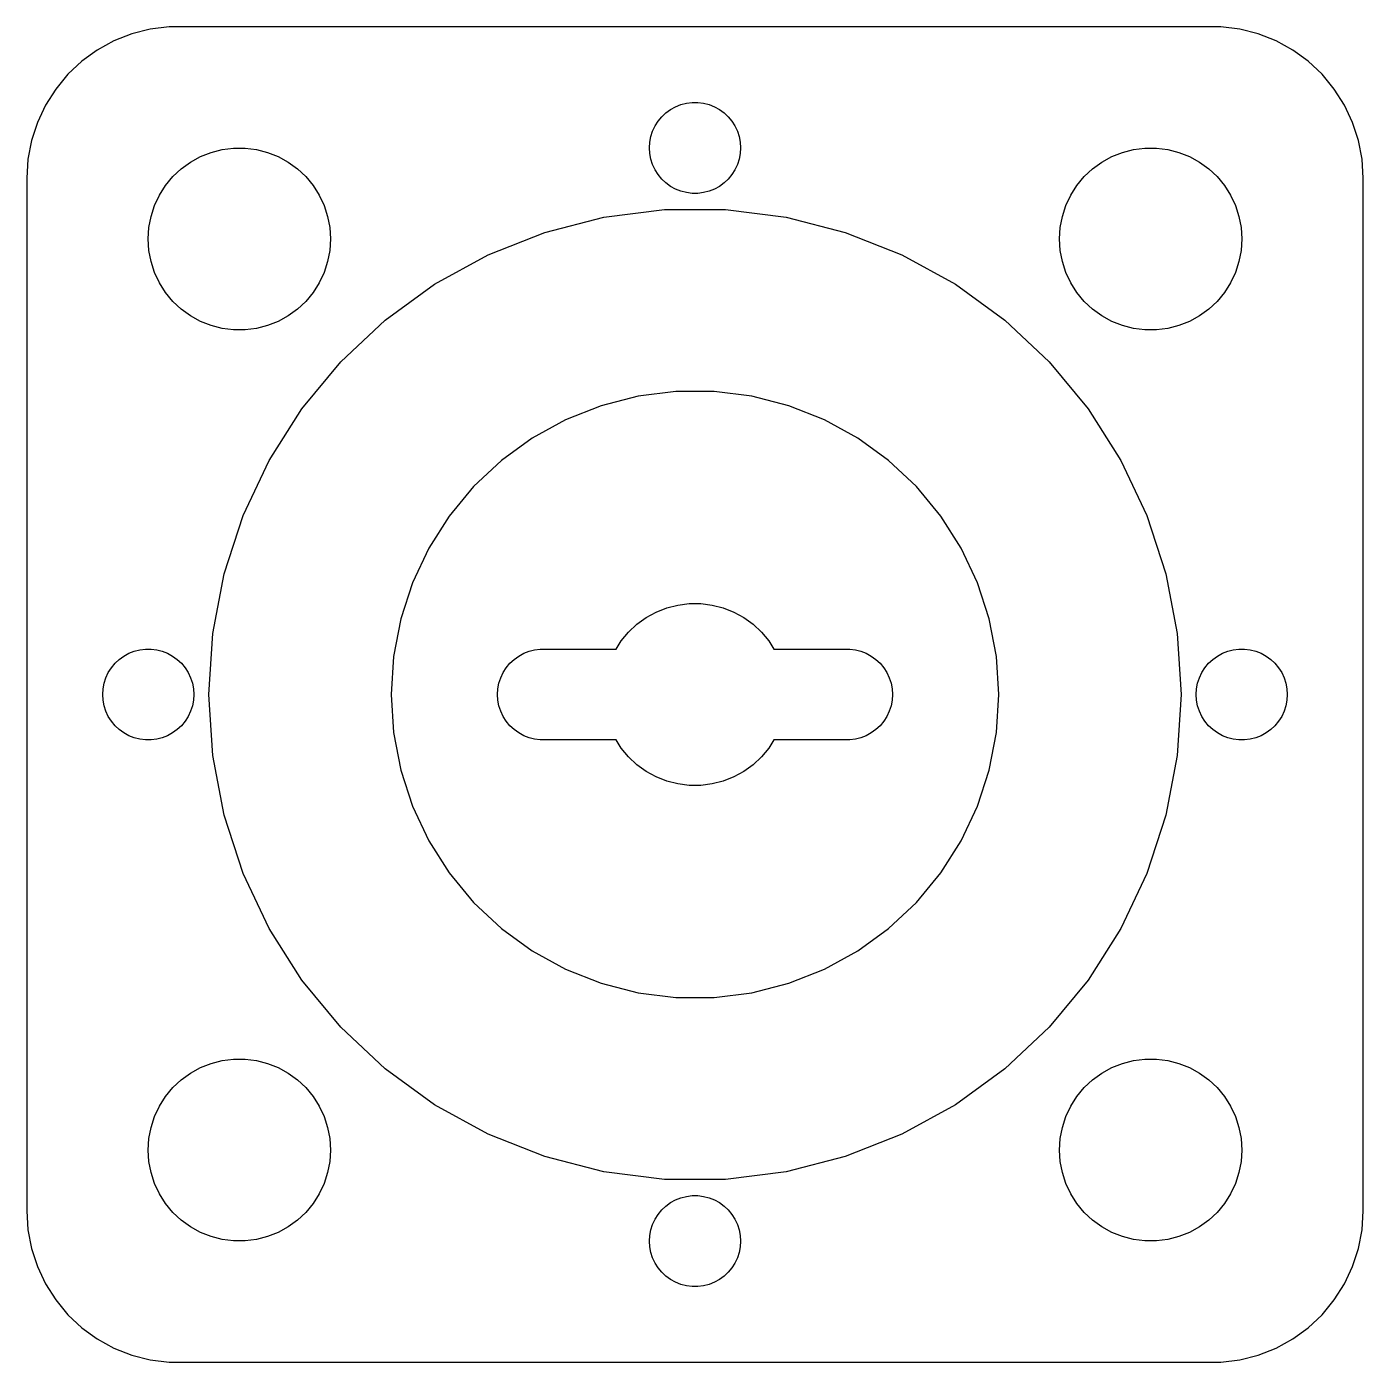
# Model space of a CAD drawing. Header units: metres. Extents: x -22 to 22, y -22 to 238.
# Drawn here: x -22 to 22, y 32.01 to 75.99 of the extents above; entities that cross this region are included whole.
import ezdxf

# ---------------------------------------------------------------- set-up
doc = ezdxf.new("R2010")
doc.units = ezdxf.units.M

msp = doc.modelspace()

# ---------------------------------------------------------------- linework, layer by layer
for p, q in [((-18.5451, 75.7553), (-19.1289, 75.5241)), ((-17.9369, 75.9114), (-18.5451, 75.7553)), ((-17.3139, 75.9901), (-17.9369, 75.9114)), ((17.3139, 75.9901), (-17.3139, 75.9901)), ((17.9369, 75.9114), (17.3139, 75.9901)), ((18.5451, 75.7553), (17.9369, 75.9114)), ((19.1289, 75.5241), (18.5451, 75.7553)), ((-19.1289, 75.5241), (-19.6791, 75.2216)), ((19.6791, 75.2216), (19.1289, 75.5241)), ((-20.1871, 74.8526), (-20.6448, 74.4227)), ((-19.6791, 75.2216), (-20.1871, 74.8526)), ((20.1871, 74.8526), (19.6791, 75.2216)), ((20.6448, 74.4227), (20.1871, 74.8526)), ((-20.6448, 74.4227), (-21.0451, 73.9389)), ((21.0451, 73.9389), (20.6448, 74.4227)), ((-21.0451, 73.9389), (-21.3815, 73.4088)), ((21.3815, 73.4088), (21.0451, 73.9389)), ((-0.281067, 73.4734), (-0.094177, 73.497)), ((-0.094177, 73.497), (0.094177, 73.497)), ((0.094177, 73.497), (0.281067, 73.4734)), ((-21.3815, 73.4088), (-21.6489, 72.8406)), ((-1.09344, 73.0268), (-0.956131, 73.1558)), ((-0.956131, 73.1558), (-0.803726, 73.2665)), ((-0.803726, 73.2665), (-0.638657, 73.3572)), ((-0.638657, 73.3572), (-0.463516, 73.4266)), ((-0.463516, 73.4266), (-0.281067, 73.4734)), ((0.281067, 73.4734), (0.463516, 73.4266)), ((0.463516, 73.4266), (0.638657, 73.3572)), ((0.638657, 73.3572), (0.803726, 73.2665)), ((0.803726, 73.2665), (0.956131, 73.1558)), ((0.956131, 73.1558), (1.09344, 73.0268)), ((21.6489, 72.8406), (21.3815, 73.4088)), ((-21.6489, 72.8406), (-21.8429, 72.2434)), ((-1.39465, 72.5522), (-1.31445, 72.7226)), ((-1.31445, 72.7226), (-1.21352, 72.8817)), ((-1.21352, 72.8817), (-1.09344, 73.0268)), ((1.09344, 73.0268), (1.21352, 72.8817)), ((1.21352, 72.8817), (1.31445, 72.7226)), ((1.31445, 72.7226), (1.39465, 72.5522)), ((21.8429, 72.2434), (21.6489, 72.8406)), ((-21.8429, 72.2434), (-21.9606, 71.6267)), ((-1.5, 72), (-1.48816, 72.188)), ((-1.48816, 72.188), (-1.45287, 72.373)), ((-1.45287, 72.373), (-1.39465, 72.5522)), ((1.39465, 72.5522), (1.45287, 72.373)), ((1.45287, 72.373), (1.48816, 72.188)), ((1.48816, 72.188), (1.5, 72)), ((21.9606, 71.6267), (21.8429, 72.2434)), ((-16.2773, 71.7145), (-15.927, 71.8532)), ((-15.927, 71.8532), (-15.5621, 71.9469)), ((-15.5621, 71.9469), (-15.1884, 71.9941)), ((-15.1884, 71.9941), (-14.8116, 71.9941)), ((-14.8116, 71.9941), (-14.4379, 71.9469)), ((-14.4379, 71.9469), (-14.0729, 71.8532)), ((-14.0729, 71.8532), (-13.7227, 71.7145)), ((-1.48816, 71.812), (-1.5, 72)), ((-1.45287, 71.627), (-1.48816, 71.812)), ((1.48816, 71.812), (1.45287, 71.627)), ((1.5, 72), (1.48816, 71.812)), ((13.7227, 71.7145), (14.0729, 71.8532)), ((14.0729, 71.8532), (14.4379, 71.9469)), ((14.4379, 71.9469), (14.8116, 71.9941)), ((14.8116, 71.9941), (15.1884, 71.9941)), ((15.1884, 71.9941), (15.5621, 71.9469)), ((15.5621, 71.9469), (15.927, 71.8532)), ((15.927, 71.8532), (16.2773, 71.7145)), ((-21.9606, 71.6267), (-22, 71)), ((-17.1869, 71.0536), (-16.9123, 71.3115)), ((-16.9123, 71.3115), (-16.6075, 71.533)), ((-16.6075, 71.533), (-16.2773, 71.7145)), ((-13.7227, 71.7145), (-13.3925, 71.533)), ((-13.3925, 71.533), (-13.0877, 71.3115)), ((-13.0877, 71.3115), (-12.8131, 71.0536)), ((-1.39465, 71.4478), (-1.45287, 71.627)), ((-1.31445, 71.2774), (-1.39465, 71.4478)), ((1.39465, 71.4478), (1.31445, 71.2774)), ((1.45287, 71.627), (1.39465, 71.4478)), ((12.8131, 71.0536), (13.0877, 71.3115)), ((13.0877, 71.3115), (13.3925, 71.533)), ((13.3925, 71.533), (13.7227, 71.7145)), ((16.2773, 71.7145), (16.6075, 71.533)), ((16.6075, 71.533), (16.9123, 71.3115)), ((16.9123, 71.3115), (17.1869, 71.0536)), ((22, 71), (21.9606, 71.6267)), ((-22, 71), (-22, 37)), ((-17.427, 70.7634), (-17.1869, 71.0536)), ((-12.8131, 71.0536), (-12.5729, 70.7634)), ((-1.21352, 71.1183), (-1.31445, 71.2774)), ((-1.09344, 70.9732), (-1.21352, 71.1183)), ((-0.956131, 70.8442), (-1.09344, 70.9732)), ((-0.803726, 70.7335), (-0.956131, 70.8442)), ((0.956131, 70.8442), (0.803726, 70.7335)), ((1.09344, 70.9732), (0.956131, 70.8442)), ((1.21352, 71.1183), (1.09344, 70.9732)), ((1.31445, 71.2774), (1.21352, 71.1183)), ((12.5729, 70.7634), (12.8131, 71.0536)), ((17.1869, 71.0536), (17.427, 70.7634)), ((22, 37), (22, 71)), ((-17.7893, 70.1044), (-17.6289, 70.4453)), ((-17.6289, 70.4453), (-17.427, 70.7634)), ((-12.5729, 70.7634), (-12.3711, 70.4453)), ((-12.3711, 70.4453), (-12.2107, 70.1044)), ((-0.638657, 70.6427), (-0.803726, 70.7335)), ((-0.463516, 70.5734), (-0.638657, 70.6427)), ((-0.281067, 70.5266), (-0.463516, 70.5734)), ((-0.094177, 70.503), (-0.281067, 70.5266)), ((0.094177, 70.503), (-0.094177, 70.503)), ((0.281067, 70.5266), (0.094177, 70.503)), ((0.463516, 70.5734), (0.281067, 70.5266)), ((0.638657, 70.6427), (0.463516, 70.5734)), ((0.803726, 70.7335), (0.638657, 70.6427)), ((12.2107, 70.1044), (12.3711, 70.4453)), ((12.3711, 70.4453), (12.5729, 70.7634)), ((17.427, 70.7634), (17.6289, 70.4453)), ((17.6289, 70.4453), (17.7893, 70.1044)), ((-17.9057, 69.7461), (-17.7893, 70.1044)), ((-12.2107, 70.1044), (-12.0942, 69.7461)), ((-2.99809, 69.7166), (-1.00464, 69.9684)), ((-1.00464, 69.9684), (1.00464, 69.9684)), ((1.00464, 69.9684), (2.99809, 69.7166)), ((12.0942, 69.7461), (12.2107, 70.1044)), ((17.7893, 70.1044), (17.9057, 69.7461)), ((-17.9763, 69.376), (-17.9057, 69.7461)), ((-12.0942, 69.7461), (-12.0237, 69.376)), ((-4.94426, 69.2169), (-2.99809, 69.7166)), ((2.99809, 69.7166), (4.94426, 69.2169)), ((12.0237, 69.376), (12.0942, 69.7461)), ((17.9057, 69.7461), (17.9763, 69.376)), ((-18, 69), (-17.9763, 69.376)), ((-12.0237, 69.376), (-12, 69)), ((-6.81245, 68.4772), (-4.94426, 69.2169)), ((4.94426, 69.2169), (6.81245, 68.4772)), ((12, 69), (12.0237, 69.376)), ((17.9763, 69.376), (18, 69)), ((-17.9763, 68.624), (-18, 69)), ((-12, 69), (-12.0237, 68.624)), ((12.0237, 68.624), (12, 69)), ((18, 69), (17.9763, 68.624)), ((-17.9057, 68.2539), (-17.9763, 68.624)), ((-17.7893, 67.8956), (-17.9057, 68.2539)), ((-12.0942, 68.2539), (-12.2107, 67.8956)), ((-12.0237, 68.624), (-12.0942, 68.2539)), ((-8.57323, 67.5092), (-6.81245, 68.4772)), ((6.81245, 68.4772), (8.57323, 67.5092)), ((12.0942, 68.2539), (12.0237, 68.624)), ((12.2107, 67.8956), (12.0942, 68.2539)), ((17.9057, 68.2539), (17.7893, 67.8956)), ((17.9763, 68.624), (17.9057, 68.2539)), ((-17.6289, 67.5547), (-17.7893, 67.8956)), ((-12.2107, 67.8956), (-12.3711, 67.5547)), ((12.3711, 67.5547), (12.2107, 67.8956)), ((17.7893, 67.8956), (17.6289, 67.5547)), ((-17.427, 67.2366), (-17.6289, 67.5547)), ((-12.3711, 67.5547), (-12.5729, 67.2366)), ((-10.1988, 66.3282), (-8.57323, 67.5092)), ((8.57323, 67.5092), (10.1988, 66.3282)), ((12.5729, 67.2366), (12.3711, 67.5547)), ((17.6289, 67.5547), (17.427, 67.2366)), ((-17.1869, 66.9464), (-17.427, 67.2366)), ((-16.9123, 66.6884), (-17.1869, 66.9464)), ((-12.8131, 66.9464), (-13.0877, 66.6884)), ((-12.5729, 67.2366), (-12.8131, 66.9464)), ((12.8131, 66.9464), (12.5729, 67.2366)), ((13.0877, 66.6884), (12.8131, 66.9464)), ((17.1869, 66.9464), (16.9123, 66.6884)), ((17.427, 67.2366), (17.1869, 66.9464)), ((-16.6075, 66.467), (-16.9123, 66.6884)), ((-16.2773, 66.2855), (-16.6075, 66.467)), ((-13.3925, 66.467), (-13.7227, 66.2855)), ((-13.0877, 66.6884), (-13.3925, 66.467)), ((13.3925, 66.467), (13.0877, 66.6884)), ((13.7227, 66.2855), (13.3925, 66.467)), ((16.6075, 66.467), (16.2773, 66.2855)), ((16.9123, 66.6884), (16.6075, 66.467)), ((-15.927, 66.1468), (-16.2773, 66.2855)), ((-15.5621, 66.0531), (-15.927, 66.1468)), ((-15.1884, 66.0059), (-15.5621, 66.0531)), ((-14.8116, 66.0059), (-15.1884, 66.0059)), ((-14.4379, 66.0531), (-14.8116, 66.0059)), ((-14.0729, 66.1468), (-14.4379, 66.0531)), ((-13.7227, 66.2855), (-14.0729, 66.1468)), ((-11.6635, 64.9527), (-10.1988, 66.3282)), ((10.1988, 66.3282), (11.6635, 64.9527)), ((14.0729, 66.1468), (13.7227, 66.2855)), ((14.4379, 66.0531), (14.0729, 66.1468)), ((14.8116, 66.0059), (14.4379, 66.0531)), ((15.1884, 66.0059), (14.8116, 66.0059)), ((15.5621, 66.0531), (15.1884, 66.0059)), ((15.927, 66.1468), (15.5621, 66.0531)), ((16.2773, 66.2855), (15.927, 66.1468)), ((-12.9443, 63.4046), (-11.6635, 64.9527)), ((11.6635, 64.9527), (12.9443, 63.4046)), ((-1.87381, 63.8229), (-3.09016, 63.5106)), ((-0.627899, 63.9803), (-1.87381, 63.8229)), ((0.627899, 63.9803), (-0.627899, 63.9803)), ((1.87381, 63.8229), (0.627899, 63.9803)), ((3.09016, 63.5106), (1.87381, 63.8229)), ((-14.0209, 61.7081), (-12.9443, 63.4046)), ((-3.09016, 63.5106), (-4.25778, 63.0483)), ((4.25778, 63.0483), (3.09016, 63.5106)), ((12.9443, 63.4046), (14.0209, 61.7081)), ((-4.25778, 63.0483), (-5.35826, 62.4433)), ((5.35826, 62.4433), (4.25778, 63.0483)), ((-5.35826, 62.4433), (-6.37424, 61.7051)), ((6.37424, 61.7051), (5.35826, 62.4433)), ((-14.8764, 59.89), (-14.0209, 61.7081)), ((-6.37424, 61.7051), (-7.28967, 60.8455)), ((7.28967, 60.8455), (6.37424, 61.7051)), ((14.0209, 61.7081), (14.8764, 59.89)), ((-7.28967, 60.8455), (-8.09016, 59.8778)), ((8.09016, 59.8778), (7.28967, 60.8455)), ((-15.4973, 57.979), (-14.8764, 59.89)), ((-8.09016, 59.8778), (-8.76306, 58.8175)), ((8.76306, 58.8175), (8.09016, 59.8778)), ((14.8764, 59.89), (15.4973, 57.979)), ((-8.76306, 58.8175), (-9.29776, 57.6812)), ((9.29776, 57.6812), (8.76306, 58.8175)), ((-15.8738, 56.0053), (-15.4973, 57.979)), ((-9.29776, 57.6812), (-9.68582, 56.4869)), ((9.68582, 56.4869), (9.29776, 57.6812)), ((15.4973, 57.979), (15.8738, 56.0053)), ((-1.27733, 56.7145), (-0.927048, 56.8532)), ((-0.927048, 56.8532), (-0.562134, 56.9469)), ((-0.562134, 56.9469), (-0.18837, 56.9941)), ((-0.18837, 56.9941), (0.18837, 56.9941)), ((0.18837, 56.9941), (0.562134, 56.9469)), ((0.562134, 56.9469), (0.927048, 56.8532)), ((0.927048, 56.8532), (1.27733, 56.7145)), ((-9.68582, 56.4869), (-9.92114, 55.2533)), ((-1.91226, 56.3115), (-1.60747, 56.533)), ((-1.60747, 56.533), (-1.27733, 56.7145)), ((1.27733, 56.7145), (1.60747, 56.533)), ((1.60747, 56.533), (1.91226, 56.3115)), ((9.92114, 55.2533), (9.68582, 56.4869)), ((-16, 54), (-15.8738, 56.0053)), ((-2.42705, 55.7634), (-2.1869, 56.0536)), ((-2.1869, 56.0536), (-1.91226, 56.3115)), ((1.91226, 56.3115), (2.1869, 56.0536)), ((2.1869, 56.0536), (2.42705, 55.7634)), ((15.8738, 56.0053), (16, 54)), ((-18.4635, 55.4266), (-18.2811, 55.4734)), ((-18.2811, 55.4734), (-18.0942, 55.497)), ((-18.0942, 55.497), (-17.9058, 55.497)), ((-17.9058, 55.497), (-17.7189, 55.4734)), ((-17.7189, 55.4734), (-17.5365, 55.4266)), ((-5.46352, 55.4266), (-5.28107, 55.4734)), ((-5.28107, 55.4734), (-5.09418, 55.497)), ((-5.09418, 55.497), (-2.59605, 55.497)), ((-2.59605, 55.497), (-2.42705, 55.7634)), ((2.42705, 55.7634), (2.59605, 55.497)), ((2.59605, 55.497), (5.09418, 55.497)), ((5.09418, 55.497), (5.28107, 55.4734)), ((5.28107, 55.4734), (5.46352, 55.4266)), ((17.5365, 55.4266), (17.7189, 55.4734)), ((17.7189, 55.4734), (17.9058, 55.497)), ((17.9058, 55.497), (18.0942, 55.497)), ((18.0942, 55.497), (18.2811, 55.4734)), ((18.2811, 55.4734), (18.4635, 55.4266)), ((-19.2135, 54.8817), (-19.0934, 55.0268)), ((-19.0934, 55.0268), (-18.9561, 55.1558)), ((-18.9561, 55.1558), (-18.8037, 55.2665)), ((-18.8037, 55.2665), (-18.6387, 55.3572)), ((-18.6387, 55.3572), (-18.4635, 55.4266)), ((-17.5365, 55.4266), (-17.3613, 55.3572)), ((-17.3613, 55.3572), (-17.1963, 55.2665)), ((-17.1963, 55.2665), (-17.0439, 55.1558)), ((-17.0439, 55.1558), (-16.9065, 55.0268)), ((-16.9065, 55.0268), (-16.7865, 54.8817)), ((-9.92114, 55.2533), (-10, 54)), ((-6.21352, 54.8817), (-6.09344, 55.0268)), ((-6.09344, 55.0268), (-5.95613, 55.1558)), ((-5.95613, 55.1558), (-5.80373, 55.2665)), ((-5.80373, 55.2665), (-5.63866, 55.3572)), ((-5.63866, 55.3572), (-5.46352, 55.4266)), ((5.46352, 55.4266), (5.63866, 55.3572)), ((5.63866, 55.3572), (5.80373, 55.2665)), ((5.80373, 55.2665), (5.95613, 55.1558)), ((5.95613, 55.1558), (6.09344, 55.0268)), ((6.09344, 55.0268), (6.21352, 54.8817)), ((10, 54), (9.92114, 55.2533)), ((16.7865, 54.8817), (16.9065, 55.0268)), ((16.9065, 55.0268), (17.0439, 55.1558)), ((17.0439, 55.1558), (17.1963, 55.2665)), ((17.1963, 55.2665), (17.3613, 55.3572)), ((17.3613, 55.3572), (17.5365, 55.4266)), ((18.4635, 55.4266), (18.6387, 55.3572)), ((18.6387, 55.3572), (18.8037, 55.2665)), ((18.8037, 55.2665), (18.9561, 55.1558)), ((18.9561, 55.1558), (19.0934, 55.0268)), ((19.0934, 55.0268), (19.2135, 54.8817)), ((-19.3947, 54.5522), (-19.3145, 54.7226)), ((-19.3145, 54.7226), (-19.2135, 54.8817)), ((-16.7865, 54.8817), (-16.6855, 54.7226)), ((-16.6855, 54.7226), (-16.6053, 54.5522)), ((-6.39465, 54.5522), (-6.31445, 54.7226)), ((-6.31445, 54.7226), (-6.21352, 54.8817)), ((6.21352, 54.8817), (6.31445, 54.7226)), ((6.31445, 54.7226), (6.39465, 54.5522)), ((16.6053, 54.5522), (16.6855, 54.7226)), ((16.6855, 54.7226), (16.7865, 54.8817)), ((19.2135, 54.8817), (19.3145, 54.7226)), ((19.3145, 54.7226), (19.3947, 54.5522)), ((-19.5, 54), (-19.4882, 54.188)), ((-19.4882, 54.188), (-19.4529, 54.373)), ((-19.4529, 54.373), (-19.3947, 54.5522)), ((-16.6053, 54.5522), (-16.5471, 54.373)), ((-16.5471, 54.373), (-16.5118, 54.188)), ((-16.5118, 54.188), (-16.5, 54)), ((-6.5, 54), (-6.48816, 54.188)), ((-6.48816, 54.188), (-6.45287, 54.373)), ((-6.45287, 54.373), (-6.39465, 54.5522)), ((6.39465, 54.5522), (6.45287, 54.373)), ((6.45287, 54.373), (6.48816, 54.188)), ((6.48816, 54.188), (6.5, 54)), ((16.5, 54), (16.5118, 54.188)), ((16.5118, 54.188), (16.5471, 54.373)), ((16.5471, 54.373), (16.6053, 54.5522)), ((19.3947, 54.5522), (19.4529, 54.373)), ((19.4529, 54.373), (19.4882, 54.188)), ((19.4882, 54.188), (19.5, 54)), ((-19.4882, 53.812), (-19.5, 54)), ((-19.4529, 53.627), (-19.4882, 53.812)), ((-16.5118, 53.812), (-16.5471, 53.627)), ((-16.5, 54), (-16.5118, 53.812)), ((-15.8738, 51.9947), (-16, 54)), ((-10, 54), (-9.92114, 52.7467)), ((-6.48816, 53.812), (-6.5, 54)), ((-6.45287, 53.627), (-6.48816, 53.812)), ((6.48816, 53.812), (6.45287, 53.627)), ((6.5, 54), (6.48816, 53.812)), ((9.92114, 52.7467), (10, 54)), ((16, 54), (15.8738, 51.9947)), ((16.5118, 53.812), (16.5, 54)), ((16.5471, 53.627), (16.5118, 53.812)), ((19.4882, 53.812), (19.4529, 53.627)), ((19.5, 54), (19.4882, 53.812)), ((-19.3947, 53.4478), (-19.4529, 53.627)), ((-19.3145, 53.2774), (-19.3947, 53.4478)), ((-19.2135, 53.1183), (-19.3145, 53.2774)), ((-16.6855, 53.2774), (-16.7865, 53.1183)), ((-16.6053, 53.4478), (-16.6855, 53.2774)), ((-16.5471, 53.627), (-16.6053, 53.4478)), ((-6.39465, 53.4478), (-6.45287, 53.627)), ((-6.31445, 53.2774), (-6.39465, 53.4478)), ((-6.21352, 53.1183), (-6.31445, 53.2774)), ((6.31445, 53.2774), (6.21352, 53.1183)), ((6.39465, 53.4478), (6.31445, 53.2774)), ((6.45287, 53.627), (6.39465, 53.4478)), ((16.6053, 53.4478), (16.5471, 53.627)), ((16.6855, 53.2774), (16.6053, 53.4478)), ((16.7865, 53.1183), (16.6855, 53.2774)), ((19.3145, 53.2774), (19.2135, 53.1183)), ((19.3947, 53.4478), (19.3145, 53.2774)), ((19.4529, 53.627), (19.3947, 53.4478)), ((-19.0934, 52.9732), (-19.2135, 53.1183)), ((-18.9561, 52.8442), (-19.0934, 52.9732)), ((-18.8037, 52.7335), (-18.9561, 52.8442)), ((-17.0439, 52.8442), (-17.1963, 52.7335)), ((-16.9065, 52.9732), (-17.0439, 52.8442)), ((-16.7865, 53.1183), (-16.9065, 52.9732)), ((-6.09344, 52.9732), (-6.21352, 53.1183)), ((-5.95613, 52.8442), (-6.09344, 52.9732)), ((-5.80373, 52.7335), (-5.95613, 52.8442)), ((5.95613, 52.8442), (5.80373, 52.7335)), ((6.09344, 52.9732), (5.95613, 52.8442)), ((6.21352, 53.1183), (6.09344, 52.9732)), ((16.9065, 52.9732), (16.7865, 53.1183)), ((17.0439, 52.8442), (16.9065, 52.9732)), ((17.1963, 52.7335), (17.0439, 52.8442)), ((18.9561, 52.8442), (18.8037, 52.7335)), ((19.0934, 52.9732), (18.9561, 52.8442)), ((19.2135, 53.1183), (19.0934, 52.9732)), ((-18.6387, 52.6428), (-18.8037, 52.7335)), ((-18.4635, 52.5734), (-18.6387, 52.6428)), ((-18.2811, 52.5266), (-18.4635, 52.5734)), ((-18.0942, 52.503), (-18.2811, 52.5266)), ((-17.9058, 52.503), (-18.0942, 52.503)), ((-17.7189, 52.5266), (-17.9058, 52.503)), ((-17.5365, 52.5734), (-17.7189, 52.5266)), ((-17.3613, 52.6428), (-17.5365, 52.5734)), ((-17.1963, 52.7335), (-17.3613, 52.6428)), ((-9.92114, 52.7467), (-9.68582, 51.5131)), ((-5.63866, 52.6428), (-5.80373, 52.7335)), ((-5.46352, 52.5734), (-5.63866, 52.6428)), ((-5.28107, 52.5266), (-5.46352, 52.5734)), ((-5.09418, 52.503), (-5.28107, 52.5266)), ((-2.59605, 52.503), (-5.09418, 52.503)), ((-2.42705, 52.2366), (-2.59605, 52.503)), ((2.59605, 52.503), (2.42705, 52.2366)), ((5.09418, 52.503), (2.59605, 52.503)), ((5.28107, 52.5266), (5.09418, 52.503)), ((5.46352, 52.5734), (5.28107, 52.5266)), ((5.63866, 52.6428), (5.46352, 52.5734)), ((5.80373, 52.7335), (5.63866, 52.6428)), ((9.68582, 51.5131), (9.92114, 52.7467)), ((17.3613, 52.6428), (17.1963, 52.7335)), ((17.5365, 52.5734), (17.3613, 52.6428)), ((17.7189, 52.5266), (17.5365, 52.5734)), ((17.9058, 52.503), (17.7189, 52.5266)), ((18.0942, 52.503), (17.9058, 52.503)), ((18.2811, 52.5266), (18.0942, 52.503)), ((18.4635, 52.5734), (18.2811, 52.5266)), ((18.6387, 52.6428), (18.4635, 52.5734)), ((18.8037, 52.7335), (18.6387, 52.6428)), ((-15.4973, 50.021), (-15.8738, 51.9947)), ((-2.1869, 51.9464), (-2.42705, 52.2366)), ((-1.91226, 51.6885), (-2.1869, 51.9464)), ((2.1869, 51.9464), (1.91226, 51.6885)), ((2.42705, 52.2366), (2.1869, 51.9464)), ((15.8738, 51.9947), (15.4973, 50.021)), ((-9.68582, 51.5131), (-9.29776, 50.3188)), ((-1.60747, 51.467), (-1.91226, 51.6885)), ((1.91226, 51.6885), (1.60747, 51.467)), ((9.29776, 50.3188), (9.68582, 51.5131)), ((-1.27733, 51.2855), (-1.60747, 51.467)), ((-0.927048, 51.1468), (-1.27733, 51.2855)), ((-0.562134, 51.0531), (-0.927048, 51.1468)), ((-0.18837, 51.0059), (-0.562134, 51.0531)), ((0.562134, 51.0531), (0.18837, 51.0059)), ((0.927048, 51.1468), (0.562134, 51.0531)), ((1.27733, 51.2855), (0.927048, 51.1468)), ((1.60747, 51.467), (1.27733, 51.2855)), ((0.18837, 51.0059), (-0.18837, 51.0059)), ((-9.29776, 50.3188), (-8.76306, 49.1825)), ((8.76306, 49.1825), (9.29776, 50.3188)), ((-14.8764, 48.11), (-15.4973, 50.021)), ((15.4973, 50.021), (14.8764, 48.11)), ((-8.76306, 49.1825), (-8.09016, 48.1222)), ((8.09016, 48.1222), (8.76306, 49.1825)), ((-14.0209, 46.2919), (-14.8764, 48.11)), ((-8.09016, 48.1222), (-7.28967, 47.1545)), ((7.28967, 47.1545), (8.09016, 48.1222)), ((14.8764, 48.11), (14.0209, 46.2919)), ((-7.28967, 47.1545), (-6.37424, 46.2949)), ((6.37424, 46.2949), (7.28967, 47.1545)), ((-12.9443, 44.5954), (-14.0209, 46.2919)), ((-6.37424, 46.2949), (-5.35826, 45.5567)), ((5.35826, 45.5567), (6.37424, 46.2949)), ((14.0209, 46.2919), (12.9443, 44.5954)), ((-5.35826, 45.5567), (-4.25778, 44.9517)), ((4.25778, 44.9517), (5.35826, 45.5567)), ((-4.25778, 44.9517), (-3.09016, 44.4894)), ((3.09016, 44.4894), (4.25778, 44.9517)), ((-11.6635, 43.0473), (-12.9443, 44.5954)), ((-3.09016, 44.4894), (-1.87381, 44.1771)), ((1.87381, 44.1771), (3.09016, 44.4894)), ((12.9443, 44.5954), (11.6635, 43.0473)), ((-1.87381, 44.1771), (-0.627899, 44.0197)), ((-0.627899, 44.0197), (0.627899, 44.0197)), ((0.627899, 44.0197), (1.87381, 44.1771)), ((-10.1988, 41.6718), (-11.6635, 43.0473)), ((11.6635, 43.0473), (10.1988, 41.6718)), ((-16.2773, 41.7145), (-15.927, 41.8532)), ((-15.927, 41.8532), (-15.5621, 41.9469)), ((-15.5621, 41.9469), (-15.1884, 41.9941)), ((-15.1884, 41.9941), (-14.8116, 41.9941)), ((-14.8116, 41.9941), (-14.4379, 41.9469)), ((-14.4379, 41.9469), (-14.0729, 41.8532)), ((-14.0729, 41.8532), (-13.7227, 41.7145)), ((13.7227, 41.7145), (14.0729, 41.8532)), ((14.0729, 41.8532), (14.4379, 41.9469)), ((14.4379, 41.9469), (14.8116, 41.9941)), ((14.8116, 41.9941), (15.1884, 41.9941)), ((15.1884, 41.9941), (15.5621, 41.9469)), ((15.5621, 41.9469), (15.927, 41.8532)), ((15.927, 41.8532), (16.2773, 41.7145)), ((-16.9123, 41.3116), (-16.6075, 41.533)), ((-16.6075, 41.533), (-16.2773, 41.7145)), ((-13.7227, 41.7145), (-13.3925, 41.533)), ((-13.3925, 41.533), (-13.0877, 41.3116)), ((-8.57323, 40.4908), (-10.1988, 41.6718)), ((10.1988, 41.6718), (8.57323, 40.4908)), ((13.0877, 41.3116), (13.3925, 41.533)), ((13.3925, 41.533), (13.7227, 41.7145)), ((16.2773, 41.7145), (16.6075, 41.533)), ((16.6075, 41.533), (16.9123, 41.3116)), ((-17.427, 40.7634), (-17.1869, 41.0536)), ((-17.1869, 41.0536), (-16.9123, 41.3116)), ((-13.0877, 41.3116), (-12.8131, 41.0536)), ((-12.8131, 41.0536), (-12.5729, 40.7634)), ((12.5729, 40.7634), (12.8131, 41.0536)), ((12.8131, 41.0536), (13.0877, 41.3116)), ((16.9123, 41.3116), (17.1869, 41.0536)), ((17.1869, 41.0536), (17.427, 40.7634)), ((-17.6289, 40.4453), (-17.427, 40.7634)), ((-12.5729, 40.7634), (-12.3711, 40.4453)), ((-6.81245, 39.5228), (-8.57323, 40.4908)), ((8.57323, 40.4908), (6.81245, 39.5228)), ((12.3711, 40.4453), (12.5729, 40.7634)), ((17.427, 40.7634), (17.6289, 40.4453)), ((-17.9057, 39.7461), (-17.7893, 40.1044)), ((-17.7893, 40.1044), (-17.6289, 40.4453)), ((-12.3711, 40.4453), (-12.2107, 40.1044)), ((-12.2107, 40.1044), (-12.0942, 39.7461)), ((12.0942, 39.7461), (12.2107, 40.1044)), ((12.2107, 40.1044), (12.3711, 40.4453)), ((17.6289, 40.4453), (17.7893, 40.1044)), ((17.7893, 40.1044), (17.9057, 39.7461)), ((-17.9763, 39.376), (-17.9057, 39.7461)), ((-12.0942, 39.7461), (-12.0237, 39.376)), ((12.0237, 39.376), (12.0942, 39.7461)), ((17.9057, 39.7461), (17.9763, 39.376)), ((-18, 39), (-17.9763, 39.376)), ((-12.0237, 39.376), (-12, 39)), ((-4.94426, 38.7831), (-6.81245, 39.5228)), ((6.81245, 39.5228), (4.94426, 38.7831)), ((12, 39), (12.0237, 39.376)), ((17.9763, 39.376), (18, 39)), ((-17.9763, 38.624), (-18, 39)), ((-12, 39), (-12.0237, 38.624)), ((-2.99809, 38.2834), (-4.94426, 38.7831)), ((4.94426, 38.7831), (2.99809, 38.2834)), ((12.0237, 38.624), (12, 39)), ((18, 39), (17.9763, 38.624)), ((-17.9057, 38.2539), (-17.9763, 38.624)), ((-12.0237, 38.624), (-12.0942, 38.2539)), ((-1.00464, 38.0316), (-2.99809, 38.2834)), ((2.99809, 38.2834), (1.00464, 38.0316)), ((12.0942, 38.2539), (12.0237, 38.624)), ((17.9763, 38.624), (17.9057, 38.2539)), ((-17.7893, 37.8956), (-17.9057, 38.2539)), ((-17.6289, 37.5547), (-17.7893, 37.8956)), ((-12.2107, 37.8956), (-12.3711, 37.5547)), ((-12.0942, 38.2539), (-12.2107, 37.8956)), ((1.00464, 38.0316), (-1.00464, 38.0316)), ((12.2107, 37.8956), (12.0942, 38.2539)), ((12.3711, 37.5547), (12.2107, 37.8956)), ((17.7893, 37.8956), (17.6289, 37.5547)), ((17.9057, 38.2539), (17.7893, 37.8956)), ((-17.427, 37.2366), (-17.6289, 37.5547)), ((-12.3711, 37.5547), (-12.5729, 37.2366)), ((-0.638657, 37.3573), (-0.463516, 37.4266)), ((-0.463516, 37.4266), (-0.281067, 37.4734)), ((-0.281067, 37.4734), (-0.094177, 37.497)), ((-0.094177, 37.497), (0.094177, 37.497)), ((0.094177, 37.497), (0.281067, 37.4734)), ((0.281067, 37.4734), (0.463516, 37.4266)), ((0.463516, 37.4266), (0.638657, 37.3573)), ((12.5729, 37.2366), (12.3711, 37.5547)), ((17.6289, 37.5547), (17.427, 37.2366)), ((-22, 37), (-21.9606, 36.3733)), ((-17.1869, 36.9464), (-17.427, 37.2366)), ((-12.5729, 37.2366), (-12.8131, 36.9464)), ((-1.21352, 36.8817), (-1.09344, 37.0268)), ((-1.09344, 37.0268), (-0.956131, 37.1558)), ((-0.956131, 37.1558), (-0.803726, 37.2665)), ((-0.803726, 37.2665), (-0.638657, 37.3573)), ((0.638657, 37.3573), (0.803726, 37.2665)), ((0.803726, 37.2665), (0.956131, 37.1558)), ((0.956131, 37.1558), (1.09344, 37.0268)), ((1.09344, 37.0268), (1.21352, 36.8817)), ((12.8131, 36.9464), (12.5729, 37.2366)), ((17.427, 37.2366), (17.1869, 36.9464)), ((21.9606, 36.3733), (22, 37)), ((-16.9123, 36.6885), (-17.1869, 36.9464)), ((-16.6075, 36.467), (-16.9123, 36.6885)), ((-13.0877, 36.6885), (-13.3925, 36.467)), ((-12.8131, 36.9464), (-13.0877, 36.6885)), ((-1.45287, 36.373), (-1.39465, 36.5522)), ((-1.39465, 36.5522), (-1.31445, 36.7226)), ((-1.31445, 36.7226), (-1.21352, 36.8817)), ((1.21352, 36.8817), (1.31445, 36.7226)), ((1.31445, 36.7226), (1.39465, 36.5522)), ((1.39465, 36.5522), (1.45287, 36.373)), ((13.0877, 36.6885), (12.8131, 36.9464)), ((13.3925, 36.467), (13.0877, 36.6885)), ((16.9123, 36.6885), (16.6075, 36.467)), ((17.1869, 36.9464), (16.9123, 36.6885)), ((-21.9606, 36.3733), (-21.8429, 35.7566)), ((-16.2773, 36.2855), (-16.6075, 36.467)), ((-15.927, 36.1468), (-16.2773, 36.2855)), ((-15.5621, 36.0531), (-15.927, 36.1468)), ((-14.0729, 36.1468), (-14.4379, 36.0531)), ((-13.7227, 36.2855), (-14.0729, 36.1468)), ((-13.3925, 36.467), (-13.7227, 36.2855)), ((-1.5, 36), (-1.48816, 36.188)), ((-1.48816, 36.188), (-1.45287, 36.373)), ((1.45287, 36.373), (1.48816, 36.188)), ((1.48816, 36.188), (1.5, 36)), ((13.7227, 36.2855), (13.3925, 36.467)), ((14.0729, 36.1468), (13.7227, 36.2855)), ((14.4379, 36.0531), (14.0729, 36.1468)), ((15.927, 36.1468), (15.5621, 36.0531)), ((16.2773, 36.2855), (15.927, 36.1468)), ((16.6075, 36.467), (16.2773, 36.2855)), ((21.8429, 35.7566), (21.9606, 36.3733)), ((-21.8429, 35.7566), (-21.6489, 35.1594)), ((-15.1884, 36.0059), (-15.5621, 36.0531)), ((-14.8116, 36.0059), (-15.1884, 36.0059)), ((-14.4379, 36.0531), (-14.8116, 36.0059)), ((-1.48816, 35.812), (-1.5, 36)), ((-1.45287, 35.627), (-1.48816, 35.812)), ((1.48816, 35.812), (1.45287, 35.627)), ((1.5, 36), (1.48816, 35.812)), ((14.8116, 36.0059), (14.4379, 36.0531)), ((15.1884, 36.0059), (14.8116, 36.0059)), ((15.5621, 36.0531), (15.1884, 36.0059)), ((21.6489, 35.1594), (21.8429, 35.7566)), ((-1.39465, 35.4478), (-1.45287, 35.627)), ((-1.31445, 35.2774), (-1.39465, 35.4478)), ((-1.21352, 35.1183), (-1.31445, 35.2774)), ((1.31445, 35.2774), (1.21352, 35.1183)), ((1.39465, 35.4478), (1.31445, 35.2774)), ((1.45287, 35.627), (1.39465, 35.4478)), ((-21.6489, 35.1594), (-21.3815, 34.5912)), ((-1.09344, 34.9732), (-1.21352, 35.1183)), ((-0.956131, 34.8442), (-1.09344, 34.9732)), ((-0.803726, 34.7335), (-0.956131, 34.8442)), ((0.956131, 34.8442), (0.803726, 34.7335)), ((1.09344, 34.9732), (0.956131, 34.8442)), ((1.21352, 35.1183), (1.09344, 34.9732)), ((21.3815, 34.5912), (21.6489, 35.1594)), ((-21.3815, 34.5912), (-21.0451, 34.0611)), ((-0.638657, 34.6428), (-0.803726, 34.7335)), ((-0.463516, 34.5734), (-0.638657, 34.6428)), ((-0.281067, 34.5266), (-0.463516, 34.5734)), ((-0.094177, 34.503), (-0.281067, 34.5266)), ((0.094177, 34.503), (-0.094177, 34.503)), ((0.281067, 34.5266), (0.094177, 34.503)), ((0.463516, 34.5734), (0.281067, 34.5266)), ((0.638657, 34.6428), (0.463516, 34.5734)), ((0.803726, 34.7335), (0.638657, 34.6428)), ((21.0451, 34.0611), (21.3815, 34.5912)), ((-21.0451, 34.0611), (-20.6448, 33.5773)), ((20.6448, 33.5773), (21.0451, 34.0611)), ((-20.6448, 33.5773), (-20.1871, 33.1474)), ((20.1871, 33.1474), (20.6448, 33.5773)), ((-20.1871, 33.1474), (-19.6791, 32.7784)), ((19.6791, 32.7784), (20.1871, 33.1474)), ((-19.6791, 32.7784), (-19.1289, 32.4759)), ((19.1289, 32.4759), (19.6791, 32.7784)), ((-19.1289, 32.4759), (-18.5451, 32.2447)), ((-18.5451, 32.2447), (-17.9369, 32.0886)), ((17.9369, 32.0886), (18.5451, 32.2447)), ((18.5451, 32.2447), (19.1289, 32.4759)), ((-17.9369, 32.0886), (-17.3139, 32.0099)), ((-17.3139, 32.0099), (17.3139, 32.0099)), ((17.3139, 32.0099), (17.9369, 32.0886))]:
    msp.add_line(p, q)

doc.saveas('drawing.dxf')
